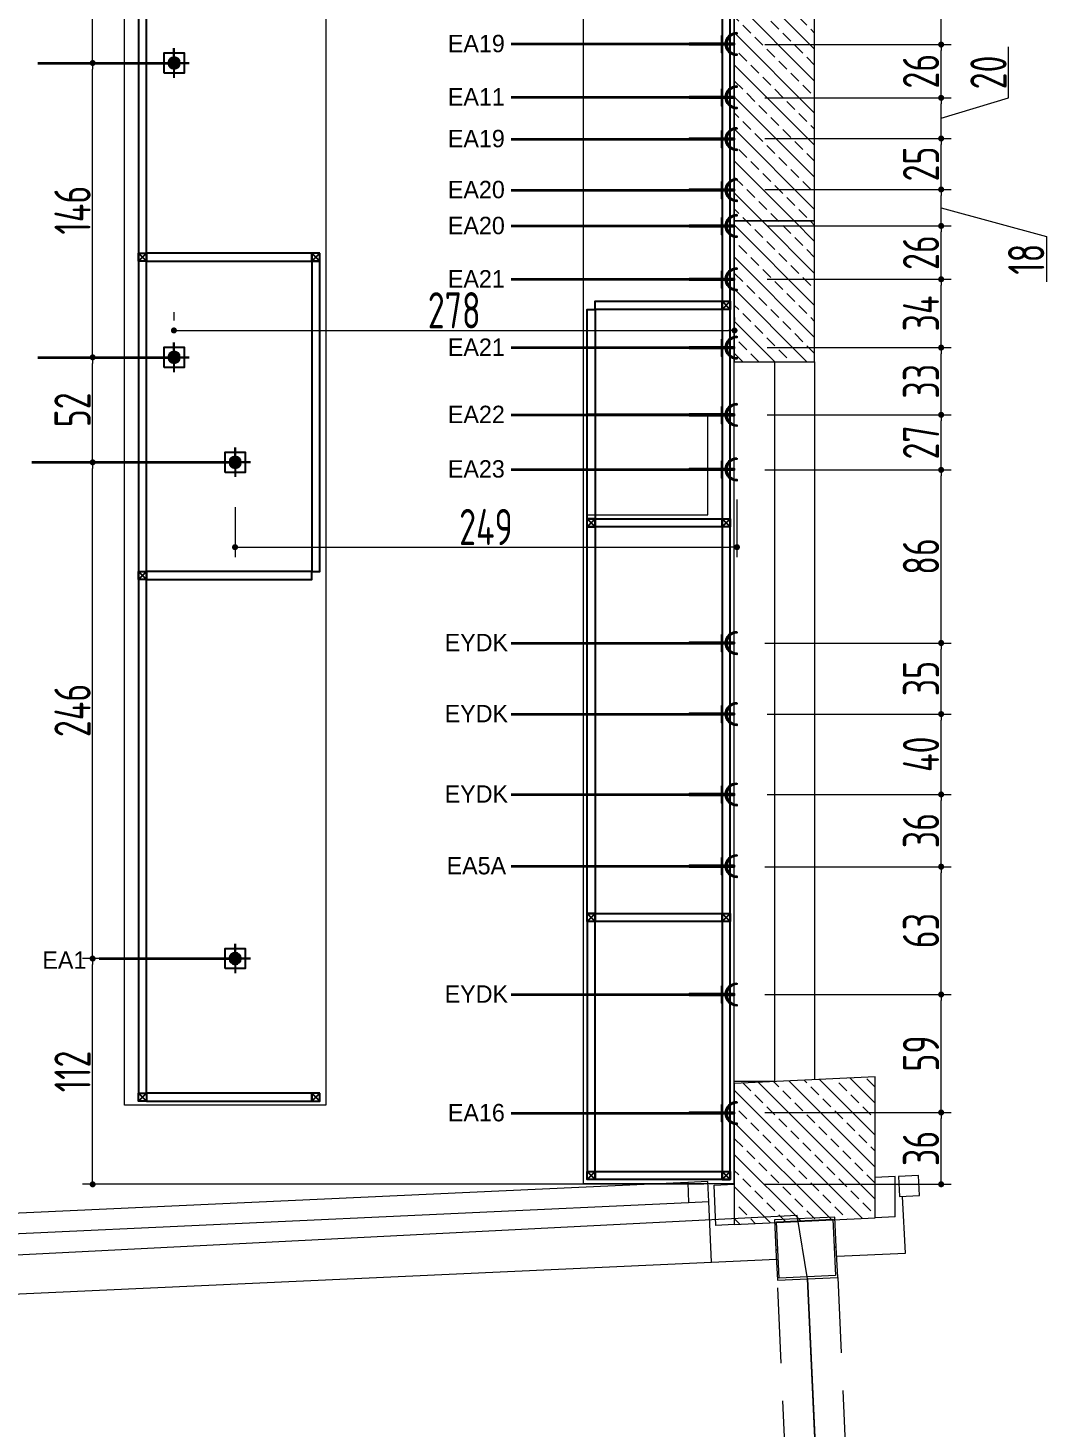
# Model space of a CAD drawing. Extents: x 309271 to 319232, y 6123 to 12941.
# Drawn here: x 316004 to 316512, y 8638 to 9333 of the extents above; entities that cross this region are included whole.
import ezdxf
from ezdxf.enums import TextEntityAlignment as Align

# ---------------------------------------------------------------- set-up
doc = ezdxf.new("R2010")
doc.units = 0
doc.header["$LTSCALE"] = 25
doc.header["$MEASUREMENT"] = 0
doc.header["$PDSIZE"] = -500
doc.linetypes.add('DASHED', pattern=[0.75, 0.5, -0.25])
doc.linetypes.add('DUZ', pattern=[0])
doc.layers.get('0').update_dxf_attribs({"linetype": 'CONTINUOUS', "lineweight": 0})
doc.layers.get('DEFPOINTS').update_dxf_attribs({"linetype": 'CONTINUOUS', "lineweight": 0})
for name, color, linetype in [('-DWG_ANA', 7, 'CONTINUOUS'), ('ELEKTRİK', 10, 'CONTINUOUS'), ('Kıtc-002 Çizgi', 7, 'CONTINUOUS'), ('Kıtc-040 Detay', 7, 'CONTINUOUS')]:
    doc.layers.add(name, color=color, linetype=linetype)
for name, color, linetype, lineweight in [('Ar-DIM-INT', 2, 'CONTINUOUS', 0), ('ARK_AHŞAP', 45, 'CONTINUOUS', 15), ('DUVAR', 11, 'CONTINUOUS', 0), ('ELK', 1, 'CONTINUOUS', 35), ('IZDUSUM', 130, 'DASHED', 18), ('PLAN_KESIT_TAS', 222, 'CONTINUOUS', 18), ('t_dograma', 4, 'CONTINUOUS', 0), ('t_kolon_rev', 1, 'CONTINUOUS', 0), ('t_kolon_tarama_rev', 9, 'CONTINUOUS', 0), ('TERAS', 2, 'CONTINUOUS', 0)]:
    doc.layers.add(name, color=color, linetype=linetype, lineweight=lineweight)
doc.styles.add('DIM', font='dim', dxfattribs={"width": 0.8})
doc.styles.add('TAKSİM', font='GOTHIC.TTF', dxfattribs={"height": 7})
doc.dimstyles.new('mcv100 OLCU', dxfattribs={"dimtxt": 18, "dimasz": 3, "dimexe": 5, "dimexo": 15, "dimgap": 1, "dimtad": 1, "dimdec": 0, "dimzin": 9, "dimtxsty": 'DIM', "dimblk": 'DOT', "dimcen": 2.5, "dimclrd": 256, "dimclre": 256, "dimclrt": 256, "dimadec": 1, "dimazin": 1, "dimtfac": 1, "dimtdec": 0, "dimtmove": 0, "dimatfit": 3, "dimldrblk": 'DOT', "dimfxl": 1, "dimlwd": -1, "dimlwe": -1, "dimarcsym": 0})
pattern_1 = [(135, (99499.04047736054, -586205.286666289), (-7.954951288348662, -7.95495128834866), []), (135, (99499.04047736054, -586197.3317150141), (-7.954951288348662, -7.95495128834866), [5.625, -2.8125])]

# ---------------------------------------------------------------- blocks, each defined once
blk = doc.blocks.new('A$C14D17327')
at = {"layer": 'Kıtc-002 Çizgi', "color": 1, "elevation": -1.444281839363095e-08}
blk.add_lwpolyline([(-3.628785634646192e-06, 4.000000733699835), (3.999996371214365, 4.000000733699835), (3.999996371214365, 7.336998351092916e-07), (-3.628785634646192e-06, 7.336998351092916e-07)], close=True, dxfattribs=at)
for points in [[(-3.628785634646192e-06, 4.000000733699835), (3.999996371214365, 7.336998351092916e-07)], [(-3.628785634646192e-06, 7.336998351092916e-07), (3.999996371214365, 4.000000733699835)]]:
    blk.add_lwpolyline(points, dxfattribs=at)
blk = doc.blocks.new('A$C50025146')
at = {"layer": 'ELEKTRİK'}
for points in [[(16.0258407970905, 9.846670621633166), (16.5885051934838, 9.846670621633166), (16.5885051934838, 1.406704675742731), (16.0258407970905, 1.406704675742731)], [(6.940050297998823e-05, 5.345355450490388), (6.940050297998823e-05, 5.908019846885509), (22.50664525620232, 5.908019846885509), (22.50664525620232, 5.345355450490388)]]:
    blk.add_hatch(color=256, dxfattribs=at).paths.add_polyline_path(points)
h = blk.add_hatch(color=256, dxfattribs=at)
edge = h.paths.add_edge_path()
edge.add_line((23.70435837441619, 11.25333161261187), (23.70435837441619, 10.69066721622039))
edge.add_ellipse((23.70435837441619, 5.626687648689767), major_axis=(3.580774291992597, -3.580774291992606), ratio=0.9999999999999413, start_angle=134.9999999999983, end_angle=314.9999999999983)
edge.add_line((23.70435837441619, 0.5627080811555061), (23.70435837441619, 4.368476402305532e-05))
edge.add_ellipse((23.70435837441619, 5.626687648689767), major_axis=(3.978638102213783, 3.978638102213774), ratio=0.9999999999999128, start_angle=45.0000000000025, end_angle=225.0000000000025, ccw=False)
for points, elevation in [([(16.0258407970905, 1.406704675742731), (16.0258407970905, 9.846670621633166), (16.5885051934838, 9.846670621633166), (16.5885051934838, 1.406704675742731)], 4.791194770819646e-08), ([(6.940050297998823e-05, 5.908019846885509), (22.50664525620232, 5.908019846885509), (22.50664525620232, 5.345355450490388), (6.940050297998823e-05, 5.345355450490388)], 4.794507297291503e-08)]:
    blk.add_lwpolyline(points, close=True, dxfattribs=dict(at, elevation=elevation))
at = {"layer": 'ELEKTRİK', "elevation": 4.798666618537076e-08}
blk.add_lwpolyline([(23.70435837441437, 4.368476402305532e-05), (23.70435837441619, 0.5627080811555061, -0.9999999999999944), (23.70435837441619, 10.69066721622039), (23.70435837441619, 11.25333161261187, 0.9999999999999944)], format="xyb", close=True, dxfattribs=at)
blk = doc.blocks.new('A$C611F6802')
at = {"layer": '-DWG_ANA'}
h = blk.add_hatch(dxfattribs=at)
h.set_pattern_fill('ANSI31', color=1, style=0)
h.set_pattern_definition([(45, (-55670.14020227872, -22065.11067284289), (-0.08838834764831843, 0.08838834764831845), [])])
h.paths.add_polyline_path([(4.423971784401617, 7.700424825947266, 1), (10.13888412773802, 7.700424825947266, 1)])
at = {"layer": '-DWG_ANA', "color": 1}
for p, q in [((7.28142795606982, 7.700424825947266), (7.28142795606982, 15.25836134111159)), ((7.28142795606982, 15.25836134111159), (7.28142795606982, 0)), ((7.28142795606982, 7.629180670555797), (0, 7.629180670555797)), ((7.28142795606982, 7.629180670555797), (14.67722620816494, 7.629180670555797)), ((14.67722620816494, 7.629180670555797), (7.28142795606982, 7.629180670555797))]:
    blk.add_line(p, q, dxfattribs=at)
blk.add_lwpolyline([(2.28142795606982, 2.700424825947266), (12.28142795606982, 2.700424825947266), (12.28142795606982, 12.70042482594727), (2.28142795606982, 12.70042482594727)], close=True, dxfattribs=at)
blk.add_circle((7.28142795606982, 7.700424825947266), 2.857456171668203, dxfattribs=at)
blk = doc.blocks.new('_Dot')
at = {"color": 0, "linetype": 'ByBlock', "lineweight": -2}
blk.add_line((-0.5, 0), (-1, 0), dxfattribs=at)
at = {"color": 0, "linetype": 'ByBlock', "const_width": 0.5}
blk.add_lwpolyline([(-0.25, 0, 1), (0.25, 0, 1)], format="xyb", close=True, dxfattribs=at)
blk = doc.blocks.new('*D43')
at = {"ltscale": 0.1, "transparency": 16777216}
for p, q in [((316369.9242891975, 8794.349630308987), (316462.5663555819, 8794.349630308987)), ((316457.5663555819, 8761.71187333891), (316457.5663555819, 8791.349630308987)), ((316369.7275400642, 8758.71187333891), (316462.5663555819, 8758.71187333891))]:
    blk.add_line(p, q, dxfattribs=at)
at = {"layer": 'DEFPOINTS', "color": 0, "ltscale": 0.1, "transparency": 16777216}
for p in [(316354.9242891975, 8794.349630308987, 245.2496502391129), (316457.5663555819, 8794.349630308987), (316354.7275400642, 8758.71187333891)]:
    blk.add_point(p, dxfattribs=at)
at = {"ltscale": 0.1, "transparency": 16777216, "xscale": 3, "yscale": 3, "zscale": 3}
for p, rotation in [((316457.5663555819, 8794.349630308987), 90), ((316457.5663555819, 8758.71187333891), 270)]:
    blk.add_blockref('_Dot', p, dxfattribs=dict(at, rotation=rotation))
at = {"ltscale": 0.1, "transparency": 16777216, "insert": (316447.5663555818, 8776.530751823857), "char_height": 18, "attachment_point": 5, "rotation": 90, "style": 'DIM'}
blk.add_mtext('36', dxfattribs=at)
blk = doc.blocks.new('*D44')
at = {"ltscale": 0.1, "transparency": 16777216}
for p, q in [((316369.9242891975, 8852.95799002653), (316462.566355582, 8852.95799002653)), ((316457.566355582, 8797.349630308987), (316457.566355582, 8849.95799002653)), ((316369.9242891975, 8794.349630308987), (316462.566355582, 8794.349630308987))]:
    blk.add_line(p, q, dxfattribs=at)
at = {"layer": 'DEFPOINTS', "color": 0, "ltscale": 0.1, "transparency": 16777216}
for p in [(316354.9242891975, 8852.95799002653, 245.2496502391129), (316457.566355582, 8852.95799002653), (316354.9242891975, 8794.349630308987, 245.2496502391129)]:
    blk.add_point(p, dxfattribs=at)
at = {"ltscale": 0.1, "transparency": 16777216, "xscale": 3, "yscale": 3, "zscale": 3}
for p, rotation in [((316457.566355582, 8852.95799002653), 90), ((316457.566355582, 8794.349630308987), 270)]:
    blk.add_blockref('_Dot', p, dxfattribs=dict(at, rotation=rotation))
at = {"ltscale": 0.1, "transparency": 16777216, "insert": (316447.5663555819, 8823.653810167665), "char_height": 18, "attachment_point": 5, "rotation": 90, "style": 'DIM'}
blk.add_mtext('59', dxfattribs=at)
blk = doc.blocks.new('*D45')
at = {"ltscale": 0.1, "transparency": 16777216}
for p, q in [((316369.9242891975, 8916.41633009687), (316462.5663555821, 8916.41633009687)), ((316457.5663555821, 8855.95799002653), (316457.5663555821, 8913.41633009687)), ((316369.9242891975, 8852.95799002653), (316462.5663555821, 8852.95799002653))]:
    blk.add_line(p, q, dxfattribs=at)
at = {"layer": 'DEFPOINTS', "color": 0, "ltscale": 0.1, "transparency": 16777216}
for p in [(316354.9242891975, 8916.41633009687, 245.2496502391129), (316457.5663555821, 8916.41633009687), (316354.9242891975, 8852.95799002653, 245.2496502391129)]:
    blk.add_point(p, dxfattribs=at)
at = {"ltscale": 0.1, "transparency": 16777216, "xscale": 3, "yscale": 3, "zscale": 3}
for p, rotation in [((316457.5663555821, 8916.41633009687), 90), ((316457.5663555821, 8852.95799002653), 270)]:
    blk.add_blockref('_Dot', p, dxfattribs=dict(at, rotation=rotation))
at = {"ltscale": 0.1, "transparency": 16777216, "insert": (316447.566355582, 8884.687160061609), "char_height": 18, "attachment_point": 5, "rotation": 90, "style": 'DIM'}
blk.add_mtext('63', dxfattribs=at)
blk = doc.blocks.new('*D46')
at = {"ltscale": 0.1, "transparency": 16777216}
for p, q in [((316371.1220023157, 8952.282813201928), (316462.5663555822, 8952.282813201928)), ((316457.5663555822, 8919.41633009687), (316457.5663555822, 8949.282813201928)), ((316369.9242891975, 8916.41633009687), (316462.5663555822, 8916.41633009687))]:
    blk.add_line(p, q, dxfattribs=at)
at = {"layer": 'DEFPOINTS', "color": 0, "ltscale": 0.1, "transparency": 16777216}
for p in [(316356.1220023157, 8952.282813201928, 245.2496502391545), (316457.5663555822, 8952.282813201928), (316354.9242891975, 8916.41633009687, 245.2496502391129)]:
    blk.add_point(p, dxfattribs=at)
at = {"ltscale": 0.1, "transparency": 16777216, "xscale": 3, "yscale": 3, "zscale": 3}
for p, rotation in [((316457.5663555822, 8952.282813201928), 90), ((316457.5663555822, 8916.41633009687), 270)]:
    blk.add_blockref('_Dot', p, dxfattribs=dict(at, rotation=rotation))
at = {"ltscale": 0.1, "transparency": 16777216, "insert": (316447.5663555822, 8934.349571649307), "char_height": 18, "attachment_point": 5, "rotation": 90, "style": 'DIM'}
blk.add_mtext('36', dxfattribs=at)
blk = doc.blocks.new('*D47')
at = {"ltscale": 0.1, "transparency": 16777216}
for p, q in [((316371.1220023157, 8992.198405374154), (316462.5663555823, 8992.198405374154)), ((316457.5663555823, 8955.282813201928), (316457.5663555823, 8989.198405374154)), ((316371.1220023157, 8952.282813201928), (316462.5663555823, 8952.282813201928))]:
    blk.add_line(p, q, dxfattribs=at)
at = {"layer": 'DEFPOINTS', "color": 0, "ltscale": 0.1, "transparency": 16777216}
for p in [(316356.1220023157, 8992.198405374154, 245.2496502391545), (316457.5663555823, 8992.198405374154), (316356.1220023157, 8952.282813201928, 245.2496502391545)]:
    blk.add_point(p, dxfattribs=at)
at = {"ltscale": 0.1, "transparency": 16777216, "xscale": 3, "yscale": 3, "zscale": 3}
for p, rotation in [((316457.5663555823, 8992.198405374154), 90), ((316457.5663555823, 8952.282813201928), 270)]:
    blk.add_blockref('_Dot', p, dxfattribs=dict(at, rotation=rotation))
at = {"ltscale": 0.1, "transparency": 16777216, "insert": (316447.5663555823, 8972.240609287948), "char_height": 18, "attachment_point": 5, "rotation": 90, "style": 'DIM'}
blk.add_mtext('40', dxfattribs=at)
blk = doc.blocks.new('*D48')
at = {"ltscale": 0.1, "transparency": 16777216}
for p, q in [((316369.9242891975, 9027.472647891489), (316462.5663555824, 9027.472647891489)), ((316457.5663555824, 8995.198405374154), (316457.5663555824, 9024.472647891489)), ((316371.1220023157, 8992.198405374154), (316462.5663555824, 8992.198405374154))]:
    blk.add_line(p, q, dxfattribs=at)
at = {"layer": 'DEFPOINTS', "color": 0, "ltscale": 0.1, "transparency": 16777216}
for p in [(316354.9242891975, 9027.472647891489, 245.2496502391129), (316457.5663555824, 9027.472647891489), (316356.1220023157, 8992.198405374154, 245.2496502391545)]:
    blk.add_point(p, dxfattribs=at)
at = {"ltscale": 0.1, "transparency": 16777216, "xscale": 3, "yscale": 3, "zscale": 3}
for p, rotation in [((316457.5663555824, 9027.472647891489), 90), ((316457.5663555824, 8992.198405374154), 270)]:
    blk.add_blockref('_Dot', p, dxfattribs=dict(at, rotation=rotation))
at = {"ltscale": 0.1, "transparency": 16777216, "insert": (316447.5663555824, 9009.835526632729), "char_height": 18, "attachment_point": 5, "rotation": 90, "style": 'DIM'}
blk.add_mtext('35', dxfattribs=at)
blk = doc.blocks.new('*D49')
at = {"ltscale": 0.1, "transparency": 16777216}
for p, q in [((316369.9242891975, 9113.414224667247), (316462.5663555826, 9113.414224667247)), ((316457.5663555826, 9030.472647891489), (316457.5663555826, 9110.414224667247)), ((316369.9242891975, 9027.472647891489), (316462.5663555826, 9027.472647891489))]:
    blk.add_line(p, q, dxfattribs=at)
at = {"layer": 'DEFPOINTS', "color": 0, "ltscale": 0.1, "transparency": 16777216}
for p in [(316354.9242891975, 9113.414224667247, 245.2496502391129), (316457.5663555826, 9113.414224667247), (316354.9242891975, 9027.472647891489, 245.2496502391129)]:
    blk.add_point(p, dxfattribs=at)
at = {"ltscale": 0.1, "transparency": 16777216, "xscale": 3, "yscale": 3, "zscale": 3}
for p, rotation in [((316457.5663555826, 9113.414224667247), 90), ((316457.5663555826, 9027.472647891489), 270)]:
    blk.add_blockref('_Dot', p, dxfattribs=dict(at, rotation=rotation))
at = {"ltscale": 0.1, "transparency": 16777216, "insert": (316447.5663555825, 9070.443436279276), "char_height": 18, "attachment_point": 5, "rotation": 90, "style": 'DIM'}
blk.add_mtext('86', dxfattribs=at)
blk = doc.blocks.new('*D50')
at = {"ltscale": 0.1, "transparency": 16777216}
for p, q in [((316371.1220023157, 9140.7413758884), (316462.5663555827, 9140.7413758884)), ((316457.5663555827, 9116.414224667247), (316457.5663555827, 9137.7413758884)), ((316369.9242891975, 9113.414224667247), (316462.5663555827, 9113.414224667247))]:
    blk.add_line(p, q, dxfattribs=at)
at = {"layer": 'DEFPOINTS', "color": 0, "ltscale": 0.1, "transparency": 16777216}
for p in [(316356.1220023157, 9140.7413758884, 245.2496502391545), (316457.5663555827, 9140.7413758884), (316354.9242891975, 9113.414224667247, 245.2496502391129)]:
    blk.add_point(p, dxfattribs=at)
at = {"ltscale": 0.1, "transparency": 16777216, "xscale": 3, "yscale": 3, "zscale": 3}
for p, rotation in [((316457.5663555827, 9140.7413758884), 90), ((316457.5663555827, 9113.414224667247), 270)]:
    blk.add_blockref('_Dot', p, dxfattribs=dict(at, rotation=rotation))
at = {"ltscale": 0.1, "transparency": 16777216, "insert": (316447.5663555826, 9127.077800277732), "char_height": 18, "attachment_point": 5, "rotation": 90, "style": 'DIM'}
blk.add_mtext('27', dxfattribs=at)
blk = doc.blocks.new('*D51')
at = {"ltscale": 0.1, "transparency": 16777216}
for p, q in [((316371.1220023157, 9174.117060071461), (316462.5663555828, 9174.117060071461)), ((316457.5663555828, 9143.7413758884), (316457.5663555828, 9171.117060071461)), ((316371.1220023157, 9140.7413758884), (316462.5663555828, 9140.7413758884))]:
    blk.add_line(p, q, dxfattribs=at)
at = {"layer": 'DEFPOINTS', "color": 0, "ltscale": 0.1, "transparency": 16777216}
for p in [(316356.1220023157, 9174.117060071461, 245.2496502391545), (316457.5663555828, 9174.117060071461), (316356.1220023157, 9140.7413758884, 245.2496502391545)]:
    blk.add_point(p, dxfattribs=at)
at = {"ltscale": 0.1, "transparency": 16777216, "xscale": 3, "yscale": 3, "zscale": 3}
for p, rotation in [((316457.5663555828, 9174.117060071461), 90), ((316457.5663555828, 9140.7413758884), 270)]:
    blk.add_blockref('_Dot', p, dxfattribs=dict(at, rotation=rotation))
at = {"ltscale": 0.1, "transparency": 16777216, "insert": (316447.5663555827, 9157.429217979838), "char_height": 18, "attachment_point": 5, "rotation": 90, "style": 'DIM'}
blk.add_mtext('33', dxfattribs=at)
blk = doc.blocks.new('*D52')
at = {"ltscale": 0.1, "transparency": 16777216}
for p, q in [((316371.1220023157, 9208.06818879328), (316462.5663555829, 9208.06818879328)), ((316457.5663555829, 9177.117060071461), (316457.5663555829, 9205.06818879328)), ((316371.1220023157, 9174.117060071461), (316462.5663555829, 9174.117060071461))]:
    blk.add_line(p, q, dxfattribs=at)
at = {"layer": 'DEFPOINTS', "color": 0, "ltscale": 0.1, "transparency": 16777216}
for p in [(316356.1220023157, 9208.06818879328, 245.2496502391545), (316457.5663555829, 9208.06818879328), (316356.1220023157, 9174.117060071461, 245.2496502391545)]:
    blk.add_point(p, dxfattribs=at)
at = {"ltscale": 0.1, "transparency": 16777216, "xscale": 3, "yscale": 3, "zscale": 3}
for p, rotation in [((316457.5663555829, 9208.06818879328), 90), ((316457.5663555829, 9174.117060071461), 270)]:
    blk.add_blockref('_Dot', p, dxfattribs=dict(at, rotation=rotation))
at = {"ltscale": 0.1, "transparency": 16777216, "insert": (316447.5663555829, 9191.092624432278), "char_height": 18, "attachment_point": 5, "rotation": 90, "style": 'DIM'}
blk.add_mtext('34', dxfattribs=at)
blk = doc.blocks.new('*D53')
at = {"ltscale": 0.1, "transparency": 16777216}
for p, q in [((316371.1220023157, 9234.538563277492), (316462.566355583, 9234.538563277492)), ((316457.566355583, 9211.06818879328), (316457.566355583, 9231.538563277492)), ((316371.1220023157, 9208.06818879328), (316462.566355583, 9208.06818879328))]:
    blk.add_line(p, q, dxfattribs=at)
at = {"layer": 'DEFPOINTS', "color": 0, "ltscale": 0.1, "transparency": 16777216}
for p in [(316356.1220023157, 9234.538563277492, 245.2496502391545), (316457.566355583, 9234.538563277492), (316356.1220023157, 9208.06818879328, 245.2496502391545)]:
    blk.add_point(p, dxfattribs=at)
at = {"ltscale": 0.1, "transparency": 16777216, "xscale": 3, "yscale": 3, "zscale": 3}
for p, rotation in [((316457.566355583, 9234.538563277492), 90), ((316457.566355583, 9208.06818879328), 270)]:
    blk.add_blockref('_Dot', p, dxfattribs=dict(at, rotation=rotation))
at = {"ltscale": 0.1, "transparency": 16777216, "insert": (316447.566355583, 9221.303376035294), "char_height": 18, "attachment_point": 5, "rotation": 90, "style": 'DIM'}
blk.add_mtext('26', dxfattribs=at)
blk = doc.blocks.new('*D54')
at = {"ltscale": 0.1, "transparency": 16777216}
for p, q in [((316369.9242891975, 9252.658626644736), (316462.5663555835, 9252.658626644736)), ((316457.5663555835, 9237.538563277492), (316457.5663555835, 9249.658626644736)), ((316457.5663555835, 9243.598594961113), (316509.8207186837, 9229.295999805841)), ((316371.1220023157, 9234.538563277492), (316462.5663555835, 9234.538563277492)), ((316509.8207186837, 9229.295999805841), (316509.8207186837, 9206.724571234412))]:
    blk.add_line(p, q, dxfattribs=at)
at = {"layer": 'DEFPOINTS', "color": 0, "ltscale": 0.1, "transparency": 16777216}
for p in [(316354.9242891975, 9252.658626644736, 245.2496502391129), (316457.5663555835, 9252.658626644736), (316356.1220023157, 9234.538563277492, 245.2496502391545)]:
    blk.add_point(p, dxfattribs=at)
at = {"ltscale": 0.1, "transparency": 16777216, "xscale": 3, "yscale": 3, "zscale": 3}
for p, rotation in [((316457.5663555835, 9252.658626644736), 90), ((316457.5663555835, 9234.538563277492), 270)]:
    blk.add_blockref('_Dot', p, dxfattribs=dict(at, rotation=rotation))
at = {"ltscale": 0.1, "transparency": 16777216, "insert": (316499.8207186837, 9218.010285520035), "char_height": 18, "attachment_point": 5, "rotation": 90, "style": 'DIM'}
blk.add_mtext('18', dxfattribs=at)
blk = doc.blocks.new('*D55')
at = {"ltscale": 0.1, "transparency": 16777216}
for p, q in [((316369.9242891975, 9277.978112051418), (316462.5663555833, 9277.978112051418)), ((316457.5663555833, 9255.658626644736), (316457.5663555833, 9274.978112051418)), ((316369.9242891975, 9252.658626644736), (316462.5663555833, 9252.658626644736))]:
    blk.add_line(p, q, dxfattribs=at)
at = {"layer": 'DEFPOINTS', "color": 0, "ltscale": 0.1, "transparency": 16777216}
for p in [(316354.9242891975, 9277.978112051418, 245.2496502391129), (316457.5663555833, 9277.978112051418), (316354.9242891975, 9252.658626644736, 245.2496502391129)]:
    blk.add_point(p, dxfattribs=at)
at = {"ltscale": 0.1, "transparency": 16777216, "xscale": 3, "yscale": 3, "zscale": 3}
for p, rotation in [((316457.5663555833, 9277.978112051418), 90), ((316457.5663555833, 9252.658626644736), 270)]:
    blk.add_blockref('_Dot', p, dxfattribs=dict(at, rotation=rotation))
at = {"ltscale": 0.1, "transparency": 16777216, "insert": (316447.5663555832, 9265.318369347984), "char_height": 18, "attachment_point": 5, "rotation": 90, "style": 'DIM'}
blk.add_mtext('25', dxfattribs=at)
blk = doc.blocks.new('*D56')
at = {"ltscale": 0.1, "transparency": 16777216}
for p, q in [((316491.0663555834, 9298.10475678465), (316491.0663555834, 9323.419042498937)), ((316369.9242891975, 9298.131401517885), (316462.5663555834, 9298.131401517885)), ((316457.5663555834, 9288.054756784652), (316491.0663555834, 9298.10475678465)), ((316457.5663555834, 9280.978112051418), (316457.5663555834, 9295.131401517885)), ((316369.9242891975, 9277.978112051418), (316462.5663555834, 9277.978112051418))]:
    blk.add_line(p, q, dxfattribs=at)
at = {"layer": 'DEFPOINTS', "color": 0, "ltscale": 0.1, "transparency": 16777216}
for p in [(316354.9242891975, 9298.131401517885, 245.2496502391129), (316457.5663555834, 9298.131401517885), (316354.9242891975, 9277.978112051418, 245.2496502391129)]:
    blk.add_point(p, dxfattribs=at)
at = {"ltscale": 0.1, "transparency": 16777216, "xscale": 3, "yscale": 3, "zscale": 3}
for p, rotation in [((316457.5663555834, 9298.131401517885), 90), ((316457.5663555834, 9277.978112051418), 270)]:
    blk.add_blockref('_Dot', p, dxfattribs=dict(at, rotation=rotation))
at = {"ltscale": 0.1, "transparency": 16777216, "insert": (316481.0663555833, 9310.7618996417), "char_height": 18, "attachment_point": 5, "rotation": 90, "style": 'DIM'}
blk.add_mtext('20', dxfattribs=at)
blk = doc.blocks.new('*D57')
at = {"ltscale": 0.1, "transparency": 16777216}
for p, q in [((316369.9242891975, 9324.601776002082), (316462.5663555835, 9324.601776002082)), ((316457.5663555835, 9301.131401517885), (316457.5663555835, 9321.601776002082)), ((316369.9242891975, 9298.131401517885), (316462.5663555835, 9298.131401517885))]:
    blk.add_line(p, q, dxfattribs=at)
at = {"layer": 'DEFPOINTS', "color": 0, "ltscale": 0.1, "transparency": 16777216}
for p in [(316354.9242891975, 9324.601776002082, 245.2496502391129), (316457.5663555835, 9324.601776002082), (316354.9242891975, 9298.131401517885, 245.2496502391129)]:
    blk.add_point(p, dxfattribs=at)
at = {"ltscale": 0.1, "transparency": 16777216, "xscale": 3, "yscale": 3, "zscale": 3}
for p, rotation in [((316457.5663555835, 9324.601776002082), 90), ((316457.5663555835, 9298.131401517885), 270)]:
    blk.add_blockref('_Dot', p, dxfattribs=dict(at, rotation=rotation))
at = {"ltscale": 0.1, "transparency": 16777216, "insert": (316447.5663555834, 9311.36658875989), "char_height": 18, "attachment_point": 5, "rotation": 90, "style": 'DIM'}
blk.add_mtext('26', dxfattribs=at)
blk = doc.blocks.new('*D58')
at = {"ltscale": 0.1, "transparency": 16777216}
for p, q in [((316369.9242891975, 9475.49124120955), (316462.5663555836, 9475.49124120955)), ((316457.5663555836, 9327.601776002082), (316457.5663555836, 9472.49124120955)), ((316369.9242891975, 9324.601776002082), (316462.5663555836, 9324.601776002082))]:
    blk.add_line(p, q, dxfattribs=at)
at = {"layer": 'DEFPOINTS', "color": 0, "ltscale": 0.1, "transparency": 16777216}
for p in [(316354.9242891975, 9475.49124120955, 245.2496502391129), (316457.5663555836, 9475.49124120955), (316354.9242891975, 9324.601776002082, 245.2496502391129)]:
    blk.add_point(p, dxfattribs=at)
at = {"ltscale": 0.1, "transparency": 16777216, "xscale": 3, "yscale": 3, "zscale": 3}
for p, rotation in [((316457.5663555836, 9475.49124120955), 90), ((316457.5663555836, 9324.601776002082), 270)]:
    blk.add_blockref('_Dot', p, dxfattribs=dict(at, rotation=rotation))
at = {"ltscale": 0.1, "transparency": 16777216, "insert": (316447.5663555835, 9400.046508605723), "char_height": 18, "attachment_point": 5, "rotation": 90, "style": 'DIM'}
blk.add_mtext('151', dxfattribs=at)
blk = doc.blocks.new('*D63')
at = {"ltscale": 0.1, "transparency": 16777216}
for p, q in [((316091.8890515612, 8870.788142569585), (316031.0975647126, 8870.788142569585)), ((316036.0975647126, 8761.71187333891), (316036.0975647126, 8867.788142569585)), ((316339.7275400642, 8758.71187333891), (316031.0975647126, 8758.71187333891))]:
    blk.add_line(p, q, dxfattribs=at)
at = {"layer": 'DEFPOINTS', "color": 0, "ltscale": 0.1, "transparency": 16777216}
for p in [(316036.0975647126, 8870.788142569585), (316106.8890515612, 8870.788142569585), (316354.7275400642, 8758.71187333891)]:
    blk.add_point(p, dxfattribs=at)
at = {"ltscale": 0.1, "transparency": 16777216, "xscale": 3, "yscale": 3, "zscale": 3}
for p, rotation in [((316036.0975647126, 8870.788142569585), 90), ((316036.0975647126, 8758.71187333891), 270)]:
    blk.add_blockref('_Dot', p, dxfattribs=dict(at, rotation=rotation))
at = {"ltscale": 0.1, "transparency": 16777216, "insert": (316026.0975647126, 8814.750007954155), "char_height": 18, "attachment_point": 5, "rotation": 90, "style": 'DIM'}
blk.add_mtext('112', dxfattribs=at)
blk = doc.blocks.new('*D64')
at = {"ltscale": 0.1, "transparency": 16777216}
for p, q in [((316043.905773294, 9117.178507027322), (316031.0975647127, 9117.178507027322)), ((316036.0975647127, 8873.788142569585), (316036.0975647127, 9114.178507027322)), ((316091.8890515612, 8870.788142569585), (316031.0975647127, 8870.788142569585))]:
    blk.add_line(p, q, dxfattribs=at)
at = {"layer": 'DEFPOINTS', "color": 0, "ltscale": 0.1, "transparency": 16777216}
for p in [(316036.0975647127, 9117.178507027322), (316058.905773294, 9117.178507027322), (316106.8890515612, 8870.788142569585)]:
    blk.add_point(p, dxfattribs=at)
at = {"ltscale": 0.1, "transparency": 16777216, "xscale": 3, "yscale": 3, "zscale": 3}
for p, rotation in [((316036.0975647127, 9117.178507027322), 90), ((316036.0975647127, 8870.788142569585), 270)]:
    blk.add_blockref('_Dot', p, dxfattribs=dict(at, rotation=rotation))
at = {"ltscale": 0.1, "transparency": 16777216, "insert": (316026.0975647127, 8993.98332479836), "char_height": 18, "attachment_point": 5, "rotation": 90, "style": 'DIM'}
blk.add_mtext('246', dxfattribs=at)
blk = doc.blocks.new('*D65')
at = {"ltscale": 0.1, "transparency": 16777216}
for p, q in [((316043.905773294, 9169.306412425842), (316031.0975647131, 9169.306412425842)), ((316036.0975647131, 9120.178507027322), (316036.0975647131, 9166.306412425842)), ((316043.905773294, 9117.178507027322), (316031.0975647131, 9117.178507027322))]:
    blk.add_line(p, q, dxfattribs=at)
at = {"layer": 'DEFPOINTS', "color": 0, "ltscale": 0.1, "transparency": 16777216}
for p in [(316036.0975647131, 9169.306412425842), (316058.905773294, 9169.306412425842), (316058.905773294, 9117.178507027322)]:
    blk.add_point(p, dxfattribs=at)
at = {"ltscale": 0.1, "transparency": 16777216, "xscale": 3, "yscale": 3, "zscale": 3}
for p, rotation in [((316036.0975647131, 9169.306412425842), 90), ((316036.0975647131, 9117.178507027322), 270)]:
    blk.add_blockref('_Dot', p, dxfattribs=dict(at, rotation=rotation))
at = {"ltscale": 0.1, "transparency": 16777216, "insert": (316026.097564713, 9143.242459726489), "char_height": 18, "attachment_point": 5, "rotation": 90, "style": 'DIM'}
blk.add_mtext('52', dxfattribs=at)
blk = doc.blocks.new('*D66')
at = {"ltscale": 0.1, "transparency": 16777216}
for p, q in [((316043.905773294, 9315.437104770668), (316031.097564713, 9315.437104770668)), ((316036.097564713, 9172.306412425842), (316036.097564713, 9312.437104770668)), ((316043.905773294, 9169.306412425842), (316031.097564713, 9169.306412425842))]:
    blk.add_line(p, q, dxfattribs=at)
at = {"layer": 'DEFPOINTS', "color": 0, "ltscale": 0.1, "transparency": 16777216}
for p in [(316036.097564713, 9315.437104770668), (316058.905773294, 9315.437104770668), (316058.905773294, 9169.306412425842)]:
    blk.add_point(p, dxfattribs=at)
at = {"ltscale": 0.1, "transparency": 16777216, "xscale": 3, "yscale": 3, "zscale": 3}
for p, rotation in [((316036.097564713, 9315.437104770668), 90), ((316036.097564713, 9169.306412425842), 270)]:
    blk.add_blockref('_Dot', p, dxfattribs=dict(at, rotation=rotation))
at = {"ltscale": 0.1, "transparency": 16777216, "insert": (316026.0975647129, 9242.371758598163), "char_height": 18, "attachment_point": 5, "rotation": 90, "style": 'DIM'}
blk.add_mtext('146', dxfattribs=at)
blk = doc.blocks.new('*D67')
at = {"ltscale": 0.1, "transparency": 16777216}
for p, q in [((316043.905773294, 9375.985918989103), (316031.0975647131, 9375.985918989103)), ((316036.0975647131, 9318.437104770668), (316036.0975647131, 9372.985918989103)), ((316043.905773294, 9315.437104770668), (316031.0975647131, 9315.437104770668))]:
    blk.add_line(p, q, dxfattribs=at)
at = {"layer": 'DEFPOINTS', "color": 0, "ltscale": 0.1, "transparency": 16777216}
for p in [(316036.0975647131, 9375.985918989103), (316058.905773294, 9375.985918989103), (316058.905773294, 9315.437104770668)]:
    blk.add_point(p, dxfattribs=at)
at = {"ltscale": 0.1, "transparency": 16777216, "xscale": 3, "yscale": 3, "zscale": 3}
for p, rotation in [((316036.0975647131, 9375.985918989103), 90), ((316036.0975647131, 9315.437104770668), 270)]:
    blk.add_blockref('_Dot', p, dxfattribs=dict(at, rotation=rotation))
at = {"ltscale": 0.1, "transparency": 16777216, "insert": (316026.097564713, 9345.711511879794), "char_height": 18, "attachment_point": 5, "rotation": 90, "style": 'DIM'}
blk.add_mtext('61', dxfattribs=at)
blk = doc.blocks.new('*D70')
at = {"ltscale": 0.1, "transparency": 16777216}
for p, q in [((316106.8178074057, 9094.897079071248), (316106.8178074057, 9070.053100681587)), ((316356.1220023156, 9098.695556865441), (316356.1220023156, 9070.053100681587)), ((316109.8178074057, 9075.053100681587), (316353.1220023156, 9075.053100681587))]:
    blk.add_line(p, q, dxfattribs=at)
at = {"layer": 'DEFPOINTS', "color": 0, "ltscale": 0.1, "transparency": 16777216}
for p in [(316356.1220023156, 9113.695556865441, 245.2496502391545), (316106.8178074057, 9109.897079071248), (316356.1220023156, 9075.053100681587)]:
    blk.add_point(p, dxfattribs=at)
at = {"ltscale": 0.1, "transparency": 16777216, "xscale": 3, "yscale": 3, "zscale": 3, "rotation": 180}
blk.add_blockref('_Dot', (316106.8178074057, 9075.053100681587), dxfattribs=at)
at = {"ltscale": 0.1, "transparency": 16777216, "xscale": 3, "yscale": 3, "zscale": 3}
blk.add_blockref('_Dot', (316356.1220023156, 9075.053100681587), dxfattribs=at)
at = {"ltscale": 0.1, "transparency": 16777216, "insert": (316231.4699048607, 9085.053100681587), "char_height": 18, "attachment_point": 5, "style": 'DIM'}
blk.add_mtext('249', dxfattribs=at)
blk = doc.blocks.new('*D71')
at = {"ltscale": 0.1, "transparency": 16777216}
for p, q in [((316076.4746254423, 9191.702210677931), (316076.4746254423, 9187.655978978466)), ((316079.4746254423, 9182.655978978466), (316351.9242891974, 9182.655978978466)), ((316354.9242891974, 9189.117060071458), (316354.9242891974, 9187.655978978466))]:
    blk.add_line(p, q, dxfattribs=at)
at = {"layer": 'DEFPOINTS', "color": 0, "ltscale": 0.1, "transparency": 16777216}
for p in [(316354.9242891974, 9182.655978978466), (316076.4746254423, 9176.702210677931), (316354.9242891974, 9174.117060071458, 245.2496502391129)]:
    blk.add_point(p, dxfattribs=at)
at = {"ltscale": 0.1, "transparency": 16777216, "xscale": 3, "yscale": 3, "zscale": 3, "rotation": 180}
blk.add_blockref('_Dot', (316076.4746254423, 9182.655978978466), dxfattribs=at)
at = {"ltscale": 0.1, "transparency": 16777216, "xscale": 3, "yscale": 3, "zscale": 3}
blk.add_blockref('_Dot', (316354.9242891974, 9182.655978978466), dxfattribs=at)
at = {"ltscale": 0.1, "transparency": 16777216, "insert": (316215.6994573198, 9192.655978978466), "char_height": 18, "attachment_point": 5, "style": 'DIM'}
blk.add_mtext('278', dxfattribs=at)

msp = doc.modelspace()

# ---------------------------------------------------------------- hatches: boundary and pattern name
at = {"layer": 't_kolon_tarama_rev'}
h = msp.add_hatch(dxfattribs=at)
h.set_pattern_fill('ANSI33', color=256, scale=45, angle=90, style=0)
h.set_pattern_definition(pattern_1)
h.paths.add_polyline_path([(316354.696284292, 9447.23602434824), (316354.6960316125, 9237.032469161146), (316394.6963296375, 9237.032469161146), (316394.6973918527, 9447.234962138406)])
h = msp.add_hatch(dxfattribs=at)
h.set_pattern_fill('ANSI33', color=256, scale=45, angle=90, style=0)
h.set_pattern_definition(pattern_1)
h.paths.add_polyline_path([(316354.6960316125, 9237.032469161146), (316354.6960316125, 9167.032394654816), (316394.6963296375, 9167.032394654816), (316394.6963296375, 9237.032469161146)])
h = msp.add_hatch(dxfattribs=at)
h.set_pattern_fill('ANSI33', color=256, scale=45, angle=90, style=0)
h.set_pattern_definition(pattern_1)
h.paths.add_polyline_path([(316354.7961679568, 8808.831414945365), (316354.796167959, 8738.823337547306), (316424.7963332926, 8742.05515652016), (316424.7962309871, 8812.054924835276)])

# ---------------------------------------------------------------- linework, layer by layer
msp.add_lwpolyline([(316341.7460690136, 9141.135138718702), (316281.7460690136, 9141.135138718702), (316281.7460690136, 9091.135138718702), (316341.7460690136, 9091.135138718702)], close=True)
at = {"layer": 'Ar-DIM-INT', "ltscale": 0.3}
msp.add_lwpolyline([(316354.6960316125, 9167.032394654816), (316374.7274160865, 9167.032394654816), (316374.7274160865, 8809.749250911264), (316354.6960316125, 8809.749250911264)], close=True, dxfattribs=at)
at = {"layer": 'ARK_AHŞAP'}
for points in [[(316279.7460643786, 8759.135138718706), (316354.7460643786, 8759.135138718706), (316354.7460643786, 9657.135138718706), (316279.7460643786, 9657.135138718706)], [(316151.905773294, 8798.000611667356), (316051.905773294, 8798.000611667356), (316051.905773294, 9527.565910262501), (316151.905773294, 9527.565910262501), (316151.905773294, 8909.885242211118), (316151.905773294, 8909.885242211118)]]:
    msp.add_lwpolyline(points, close=True, dxfattribs=at)
at = {"layer": 'DUVAR'}
for p, q in [((316374.7274160865, 9167.024143843388), (316374.7274160865, 8809.572020678024)), ((316394.7274160865, 9167.024143843388), (316394.7274160865, 8810.670252907614)), ((316344.738131112, 8758.251755108533), (316354.7275400641, 8758.711873338907)), ((316434.7962756956, 8762.536081457743), (316424.7963040316, 8762.07628537598)), ((316434.7962756956, 8742.514951256511), (316434.7962756957, 8762.536081457743)), ((316345.6583675732, 8738.272937204514), (316344.738131112, 8758.251755108533)), ((316354.796167959, 8738.823337547306), (316345.6583675732, 8738.272937204514)), ((316434.7962756956, 8742.514951256511), (316424.7963332926, 8742.05515652016))]:
    msp.add_line(p, q, dxfattribs=at)
at = {"layer": 'ELK', "color": 1}
for p, q in [((316243.9192933134, 9324.883108200243, 245.2496502391129), (316332.4177133417, 9324.883108200273, 245.2496502391129)), ((316008.954782107, 9315.437104770665), (316076.5458695977, 9315.437104770665)), ((316243.9192933134, 9298.412733716046, 245.2496502391129), (316332.4177133417, 9298.412733716075, 245.2496502391129)), ((316243.9192933134, 9277.696779853184, 245.2496502391129), (316332.4177133417, 9277.696779853213, 245.2496502391129)), ((316243.9192933134, 9252.377294446502, 245.2496502391129), (316332.4177133417, 9252.37729444653, 245.2496502391129)), ((316243.9192933134, 9234.538563277456, 245.2496502391129), (316332.4177133417, 9234.538563277485, 245.2496502391129)), ((316243.9192933134, 9208.068188793244, 245.2496502391129), (316332.4177133417, 9208.068188793273, 245.2496502391129)), ((316008.954782107, 9169.306412425836), (316076.5458695977, 9169.306412425836)), ((316243.9192933134, 9174.117060071425, 245.2496502391129), (316332.4177133417, 9174.117060071454, 245.2496502391129)), ((316243.9192933134, 9140.741375888363, 245.2496502391129), (316332.4177133417, 9140.741375888392, 245.2496502391129)), ((316005.8401660167, 9117.178507027318), (316106.8890515611, 9117.178507027318)), ((316243.9192933134, 9113.695556865408, 245.2496502391129), (316332.4177133417, 9113.695556865438, 245.2496502391129)), ((316243.9192933135, 9027.472647891456, 245.2496502391129), (316332.4177133417, 9027.472647891485, 245.2496502391129)), ((316243.9192933135, 8992.198405374122, 245.2496502391129), (316332.4177133417, 8992.19840537415, 245.2496502391129)), ((316243.9192933135, 8952.282813201895, 245.2496502391129), (316332.4177133417, 8952.282813201924, 245.2496502391129)), ((316243.9192933134, 8916.697662295031, 245.2496502391129), (316332.4177133417, 8916.69766229506, 245.2496502391129)), ((316039.2979640705, 8870.788142569581), (316106.8890515611, 8870.788142569581)), ((316243.9192933135, 8852.957990026498, 245.2496502391129), (316332.4177133417, 8852.957990026527, 245.2496502391129)), ((316243.9192933134, 8794.068298110753, 245.2496502391129), (316332.4177133417, 8794.068298110782, 245.2496502391129))]:
    msp.add_line(p, q, dxfattribs=at)
at = {"layer": 'IZDUSUM', "linetype": 'DASHED', "ltscale": 3}
for p, q in [((316418.6434833199, 7770.771825974516, -2092.610168457031), (316376.1925050099, 8711.119771931611)), ((316406.1607312757, 8712.500139448675), (316448.6117095857, 7772.152193491755, -2092.610168457031))]:
    msp.add_line(p, q, dxfattribs=at)
at = {"layer": 'Kıtc-002 Çizgi', "color": 1}
for points in [[(316348.7460643786, 8761.135138718706), (316352.7460643786, 8761.135138718706), (316352.7460643786, 9651.135138718706), (316348.7460643786, 9651.135138718706)], [(316062.9057732939, 9520.000611667354), (316058.9057732939, 9520.000611667354), (316058.9057732939, 8804.000611667356), (316062.9057732939, 8804.000611667356)], [(316062.9057732939, 9217.000611667356), (316144.9057732939, 9217.000611667356), (316144.9057732939, 9221.000611667356), (316062.9057732939, 9221.000611667356)], [(316144.9057732939, 9063.000611667356), (316148.9057732939, 9063.000611667356), (316148.9057732939, 9217.000611667356), (316144.9057732939, 9217.000611667356)], [(316348.7460643786, 9193.135138718702), (316285.7460690176, 9193.135138718702), (316285.7460690176, 9197.135138718702), (316348.7460643786, 9197.135138718702)], [(316285.7460690176, 9089.135138718702), (316281.7460690176, 9089.135138718702), (316281.7460690176, 9193.135138718702), (316285.7460690176, 9193.135138718702)], [(316285.7460690176, 8893.135138718702), (316281.7460690176, 8893.135138718702), (316281.7460690176, 9085.135138718702), (316285.7460690176, 9085.135138718702)], [(316348.7460643786, 9085.135138718702), (316285.7460690176, 9085.135138718702), (316285.7460690176, 9089.135138718702), (316348.7460643786, 9089.135138718702)], [(316062.9057732939, 9059.000611667356), (316144.9057732939, 9059.000611667356), (316144.9057732939, 9063.000611667356), (316062.9057732939, 9063.000611667356)], [(316348.7460643786, 8889.135138718702), (316285.7460690176, 8889.135138718702), (316285.7460690176, 8893.135138718702), (316348.7460643786, 8893.135138718702)], [(316285.7460690176, 8889.135138718702), (316281.7460690176, 8889.135138718702), (316281.7460690176, 8765.135138718706), (316285.7460690176, 8765.135138718706)], [(316062.9057732939, 8800.000611667356), (316144.9057732939, 8800.000611667356), (316144.9057732939, 8804.000611667356), (316062.9057732939, 8804.000611667356)], [(316348.7460643786, 8761.135138718706), (316285.7460690176, 8761.135138718706), (316285.7460690176, 8765.135138718706), (316348.7460643786, 8765.135138718706)]]:
    msp.add_lwpolyline(points, close=True, dxfattribs=at)
at = {"layer": 'PLAN_KESIT_TAS', "linetype": 'DUZ', "ltscale": 10}
for p, q in [((316439.8277616981, 8724.56557390996), (316438.4110398363, 8752.691722267133)), ((316343.4907067912, 8720.133360405045), (316342.109115868, 8750.12842650077)), ((316405.6773545961, 8722.994403858145), (316439.8277616981, 8724.56557390996)), ((316343.4907067913, 8720.133360405045), (316375.709054395, 8721.615641501441))]:
    msp.add_line(p, q, dxfattribs=at)
at = {"layer": 't_dograma', "ltscale": 0.1}
for p, q in [((316331.6595886853, 8759.657717222406), (315880.3500158212, 8738.870124775975)), ((315608.060397048, 8716.31769763492), (316332.1197069157, 8749.668308270106)), ((315599.4525790192, 8685.862513307191), (316343.4907067912, 8720.13336040423))]:
    msp.add_line(p, q, dxfattribs=at)
at = {"layer": 't_dograma'}
for points in [[(316342.109115868, 8750.12842650077), (316341.6489976374, 8760.117835452838), (316331.6595886853, 8759.657717222406), (316332.1197069157, 8749.668308270106)], [(316446.7836109551, 8753.076690898568), (316446.3242988384, 8763.066136948182), (316436.3348527885, 8762.606824831455), (316436.7941649054, 8752.61737878184)]]:
    msp.add_lwpolyline(points, close=True, dxfattribs=at)
at = {"layer": 't_kolon_rev'}
for points in [[(316354.696284292, 9447.23602434824), (316354.6960316125, 9237.032469161146), (316394.6963296375, 9237.032469161146), (316394.6973918527, 9447.234962138406)], [(316354.6960316125, 9237.032469161146), (316354.6960316125, 9167.032394654816), (316394.6963296375, 9167.032394654816), (316394.6963296375, 9237.032469161146)], [(316354.7961679568, 8808.831414945365), (316354.796167959, 8738.823337547306), (316424.7963332926, 8742.05515652016), (316424.7962309871, 8812.054924835276)]]:
    msp.add_lwpolyline(points, close=True, dxfattribs=at)
for points in [[(316376.501262127, 8726.149897315132), (316375.8570906191, 8740.135069572541), (316403.8274351336, 8741.423412588367), (316404.4716066418, 8727.43824033119), (316405.4705475173, 8727.484252581547), (316404.7803637586, 8742.46836571442), (316374.8121374929, 8741.08799819724), (316375.5023212513, 8726.103885064542), (316376.501262127, 8726.149897315132)], [(316375.5023212513, 8726.103885064542), (316376.1925050099, 8711.119771931611), (316406.1607312757, 8712.500139448675), (316405.4705475173, 8727.484252581547), (316404.4716066418, 8727.43824033119), (316405.1157781497, 8713.453068073664), (316377.1454336349, 8712.164725057723), (316376.501262127, 8726.149897315132), (316375.5023212513, 8726.103885064542)]]:
    msp.add_lwpolyline(points, dxfattribs=at)
at = {"layer": 'TERAS'}
msp.add_line((316391.1830278664, 8711.809955500066), (316413.7006933388, 8222.939610028348), dxfattribs=at)
at = {"layer": 'TERAS', "elevation": 82700496923.35052}
msp.add_lwpolyline([(315578.6933002973, 8184.47866333212), (316413.7006933388, 8222.939610028348), (316391.1830142875, 8711.810250303068), (316385.9873321233, 8743.241446472763), (315554.8984692688, 8701.03184459923)], close=True, dxfattribs=at)

# ---------------------------------------------------------------- block references
at = {"layer": '-DWG_ANA', "color": 0, "xscale": -1, "rotation": 270}
for p in [(316068.8454447718, 9308.155676814595), (316068.8454447718, 9162.024984469766), (316099.1886267352, 9109.897079071248), (316099.1886267352, 8863.506714613512)]:
    msp.add_blockref('A$C611F6802', p, dxfattribs=at)
at = {"layer": 'ELEKTRİK', "xscale": -1, "rotation": 180}
for p in [(316332.4176439412, 9330.509795848964, 245.2496501911678), (316332.4176439412, 9304.039421364767, 245.2496501911678), (316332.4176439412, 9283.323467501905, 245.2496501911678), (316332.4176439412, 9258.003982095222, 245.2496501911678), (316332.4176439412, 9240.165250926177, 245.2496501911678), (316332.4176439412, 9213.694876441965, 245.2496501911678), (316332.4176439412, 9179.743747720146, 245.2496501911678), (316332.4176439412, 9146.368063537084, 245.2496501911678), (316332.4176439412, 9119.32224451413, 245.2496501911678), (316332.4176439412, 9033.099335540173, 245.2496501911678), (316332.4176439412, 8997.825093022839, 245.2496501911678), (316332.4176439412, 8957.909500850612, 245.2496501911678), (316332.4176439412, 8922.324349943752, 245.2496501911678), (316332.4176439412, 8858.584677675215, 245.2496501911678), (316332.4176439412, 8799.694985759474, 245.2496501911678)]:
    msp.add_blockref('A$C50025146', p, dxfattribs=at)
at = {"layer": 'Kıtc-040 Detay'}
for p in [(316058.9057769226, 9217.000610933655, 1.444281839363095e-08), (316348.7460680074, 9193.135137985002, 1.444281839363095e-08), (316281.7460726464, 9085.135137985002, 1.444281839363095e-08), (316348.7460680074, 9085.135137985002, 1.444281839363095e-08), (316058.9057769227, 9059.000610933655, 1.444281839363095e-08), (316281.7460726464, 8889.135137985002, 1.444281839363095e-08), (316348.7460680074, 8889.135137985002, 1.444281839363095e-08), (316058.9057769227, 8800.000610933655, 1.444281839363095e-08), (316281.7460726464, 8761.135137985006, 1.444281839363095e-08), (316348.7460680074, 8761.135137985006, 1.444281839363095e-08)]:
    msp.add_blockref('A$C14D17327', p, dxfattribs=at)
at = {"layer": 'Kıtc-040 Detay', "xscale": -1}
for p in [(316148.9057696651, 9217.000610933655, 1.444281839363095e-08), (316148.9057696651, 8800.000610933655, 1.444281839363095e-08)]:
    msp.add_blockref('A$C14D17327', p, dxfattribs=at)

# ---------------------------------------------------------------- texts
at = {"layer": 'ELK', "color": 1, "style": 'TAKSİM'}
for s, p in [('EA19', (316226.6951660771, 9320.789674465777, 245.2496502391288)), ('EA11', (316226.6951660771, 9294.31929998158, 245.2496502391288)), ('EA19', (316226.6951660771, 9273.603346118718, 245.2496502391288)), ('EA20', (316226.6951660771, 9248.283860712036, 245.2496502391288)), ('EA20', (316226.6951660771, 9230.44512954299, 245.2496502391288)), ('EA21', (316226.6951660771, 9203.974755058778, 245.2496502391288)), ('EA21', (316226.6951660771, 9170.023626336959, 245.2496502391288)), ('EA22', (316226.6951660771, 9136.647942153897, 245.2496502391288)), ('EA23', (316226.6951660771, 9109.602123130942, 245.2496502391288)), ('EYDK', (316226.6951660771, 9023.379214156987, 245.2496502391288)), ('EYDK', (316226.6951660771, 8988.104971639652, 245.2496502391288)), ('EYDK', (316226.6951660771, 8948.189379467425, 245.2496502391288)), ('EA5A', (316226.6951660771, 8912.604228560565, 245.2496502391288)), ('EYDK', (316226.6951660771, 8848.864556292028, 245.2496502391288)), ('EA16', (316226.6951660771, 8789.974864376287, 245.2496502391288))]:
    msp.add_text(s, height=8.64, dxfattribs=at).set_placement(p, align=Align.CENTER)
msp.add_text('EA1', height=8.64, dxfattribs=at).set_placement((316011.1444721448, 8865.704353327324))

# ---------------------------------------------------------------- dimensions: what is measured, and where the dimension line sits
at = {"ltscale": 0.1}
for base, p1, p2, picture, middle in [((316457.5663555836, 9475.49124120955), (316354.9242891974, 9324.601776002079, 245.2496502391129), (316354.9242891974, 9475.491241209545, 245.2496502391129), '*D58', (316447.5663555835, 9400.046508605723)), ((316036.0975647131, 9375.985918989103), (316058.9057732939, 9315.437104770665), (316058.9057732939, 9375.9859189891), '*D67', (316026.097564713, 9345.711511879794)), ((316457.5663555835, 9324.601776002082), (316354.9242891974, 9298.131401517881, 245.2496502391129), (316354.9242891974, 9324.601776002079, 245.2496502391129), '*D57', (316447.5663555834, 9311.36658875989)), ((316457.5663555834, 9298.131401517885), (316354.9242891974, 9277.978112051414, 245.2496502391129), (316354.9242891974, 9298.131401517881, 245.2496502391129), '*D56', (316481.0663555833, 9299.104756784558)), ((316036.097564713, 9315.437104770668), (316058.9057732939, 9169.306412425838), (316058.9057732939, 9315.437104770665), '*D66', (316026.0975647129, 9242.371758598163)), ((316457.5663555833, 9277.978112051418), (316354.9242891974, 9252.658626644732, 245.2496502391129), (316354.9242891974, 9277.978112051414, 245.2496502391129), '*D55', (316447.5663555832, 9265.318369347984)), ((316457.566355583, 9234.538563277492), (316356.1220023156, 9208.068188793277, 245.2496502391545), (316356.1220023156, 9234.538563277489, 245.2496502391545), '*D53', (316447.566355583, 9221.303376035294)), ((316457.5663555829, 9208.06818879328), (316356.1220023156, 9174.117060071458, 245.2496502391545), (316356.1220023156, 9208.068188793277, 245.2496502391545), '*D52', (316447.5663555829, 9191.092624432278)), ((316457.5663555828, 9174.117060071461), (316356.1220023156, 9140.741375888396, 245.2496502391545), (316356.1220023156, 9174.117060071458, 245.2496502391545), '*D51', (316447.5663555827, 9157.429217979838)), ((316036.0975647131, 9169.306412425842), (316058.9057732939, 9117.178507027318), (316058.9057732939, 9169.306412425838), '*D65', (316026.097564713, 9143.242459726489)), ((316457.5663555827, 9140.7413758884), (316354.9242891974, 9113.414224667244, 245.2496502391129), (316356.1220023156, 9140.741375888396, 245.2496502391545), '*D50', (316447.5663555826, 9127.077800277732)), ((316036.0975647127, 9117.178507027322), (316106.8890515611, 8870.788142569581), (316058.9057732939, 9117.178507027318), '*D64', (316026.0975647127, 8993.98332479836)), ((316457.5663555826, 9113.414224667247), (316354.9242891974, 9027.472647891485, 245.2496502391129), (316354.9242891974, 9113.414224667244, 245.2496502391129), '*D49', (316447.5663555825, 9070.443436279276)), ((316457.5663555824, 9027.472647891489), (316356.1220023156, 8992.19840537415, 245.2496502391545), (316354.9242891974, 9027.472647891485, 245.2496502391129), '*D48', (316447.5663555824, 9009.835526632729)), ((316457.5663555823, 8992.198405374154), (316356.1220023156, 8952.282813201924, 245.2496502391545), (316356.1220023156, 8992.19840537415, 245.2496502391545), '*D47', (316447.5663555823, 8972.240609287948)), ((316457.5663555822, 8952.282813201928), (316354.9242891974, 8916.416330096867, 245.2496502391129), (316356.1220023156, 8952.282813201924, 245.2496502391545), '*D46', (316447.5663555822, 8934.349571649307)), ((316457.5663555821, 8916.41633009687), (316354.9242891974, 8852.957990026527, 245.2496502391129), (316354.9242891974, 8916.416330096867, 245.2496502391129), '*D45', (316447.566355582, 8884.687160061609)), ((316457.566355582, 8852.95799002653), (316354.9242891974, 8794.349630308983, 245.2496502391129), (316354.9242891974, 8852.957990026527, 245.2496502391129), '*D44', (316447.5663555819, 8823.653810167665))]:
    dim = msp.add_linear_dim(base=base, p1=p1, p2=p2, angle=90, dimstyle='mcv100 OLCU', override={"dimtmove": 1}, dxfattribs=at)
    dim.commit()
    dim.dimension.update_dxf_attribs({"geometry": picture, "text_midpoint": middle})
dim = msp.add_linear_dim(base=(316457.5663555835, 9252.658626644736), p1=(316356.1220023156, 9234.538563277489, 245.2496502391545), p2=(316354.9242891974, 9252.658626644732, 245.2496502391129), angle=90, dimstyle='mcv100 OLCU', override={"dimtmove": 1}, dxfattribs=at)
dim.commit()
dim.dimension.update_dxf_attribs({"geometry": '*D54', "text_midpoint": (316509.8207186837, 9228.295999805749), "dimtype": 160})
for base, p1, p2, picture, middle in [((316354.9242891974, 9182.655978978466), (316076.4746254423, 9176.702210677931), (316354.9242891974, 9174.117060071458, 245.2496502391129), '*D71', (316215.6994573198, 9192.655978978466)), ((316356.1220023156, 9075.053100681587), (316106.8178074057, 9109.897079071248), (316356.1220023156, 9113.695556865441, 245.2496502391545), '*D70', (316231.4699048607, 9085.053100681587))]:
    dim = msp.add_linear_dim(base=base, p1=p1, p2=p2, dimstyle='mcv100 OLCU', dxfattribs=at)
    dim.commit()
    dim.dimension.update_dxf_attribs({"geometry": picture, "text_midpoint": middle})
for base, p2, picture, middle in [((316036.0975647126, 8870.788142569585), (316106.8890515611, 8870.788142569581), '*D63', (316026.0975647126, 8814.750007954155)), ((316457.5663555819, 8794.349630308987), (316354.9242891974, 8794.349630308983, 245.2496502391129), '*D43', (316447.5663555818, 8776.530751823857))]:
    dim = msp.add_linear_dim(base=base, p1=(316354.7275400641, 8758.711873338907), p2=p2, angle=90, dimstyle='mcv100 OLCU', dxfattribs=at)
    dim.commit()
    dim.dimension.update_dxf_attribs({"geometry": picture, "text_midpoint": middle})

doc.saveas('drawing.dxf')
